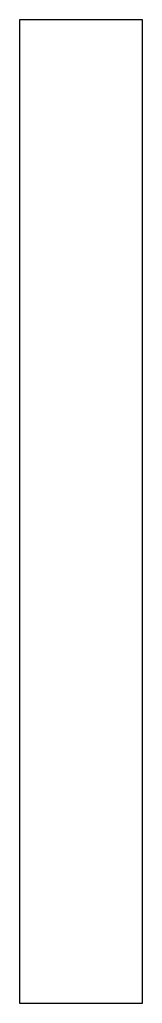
# Model space of a CAD drawing. Header units: millimetres. Extents: x 0 to 5, y 0 to 40.
import ezdxf

# ---------------------------------------------------------------- set-up
doc = ezdxf.new("R2010")
doc.units = ezdxf.units.MM
doc.layers.add('Pocket_Boundary', color=5, linetype='Continuous')

msp = doc.modelspace()

# ---------------------------------------------------------------- linework, layer by layer
at = {"layer": 'Pocket_Boundary'}
msp.add_lwpolyline([(0, 0), (5, 0), (5, 40), (0, 40)], close=True, dxfattribs=at)

doc.saveas('drawing.dxf')
